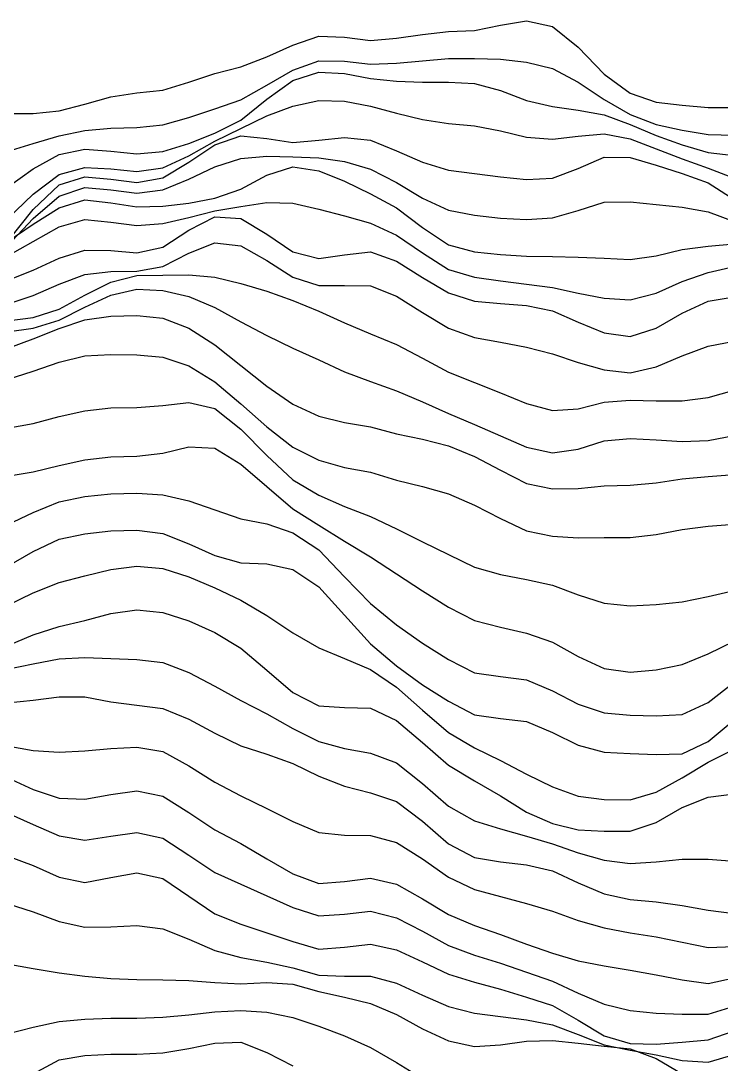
# Model space of a CAD drawing. Header units: metres. Extents: x 0 to 1200, y 54 to 769.
# Drawn here: x 981.4 to 1089.6, y 597.4 to 758.7 of the extents above; entities that cross this region are included whole.
import ezdxf

# ---------------------------------------------------------------- set-up
doc = ezdxf.new("R2010")
doc.units = ezdxf.units.M

msp = doc.modelspace()

# ---------------------------------------------------------------- linework, layer by layer
for p, q in [((1051.5034, 757.19135), (1055.5168, 757.9904)), ((1055.5168, 757.9904), (1059.5303, 758.6587)), ((1059.5303, 758.6587), (1063.5437, 757.7865)), ((1039.4631, 755.96576), (1043.4766, 756.5724)), ((1043.4766, 756.5724), (1047.49, 757.0316)), ((1047.49, 757.0316), (1051.5034, 757.19135)), ((1063.5437, 757.7865), (1067.5571, 754.5851)), ((1019.39606, 753.101), (1023.4094, 754.8871)), ((1023.4094, 754.8871), (1027.4229, 756.30237)), ((1027.4229, 756.30237), (1031.4363, 756.14197)), ((1031.4363, 756.14197), (1035.4497, 755.62854)), ((1035.4497, 755.62854), (1039.4631, 755.96576)), ((1015.3827, 751.5673), (1019.39606, 753.101)), ((1067.5571, 754.5851), (1071.5706, 750.4033)), ((1011.3693, 750.5065), (1015.3827, 751.5673)), ((1023.4094, 751.063), (1027.4229, 752.4873)), ((1027.4229, 752.4873), (1031.4363, 752.43976)), ((1031.4363, 752.43976), (1035.4497, 751.97424)), ((1035.4497, 751.97424), (1039.4631, 752.11053)), ((1039.4631, 752.11053), (1043.4766, 752.5055)), ((1043.4766, 752.5055), (1047.49, 752.83124)), ((1047.49, 752.83124), (1051.5034, 752.8617)), ((1051.5034, 752.8617), (1055.5168, 752.7255)), ((1055.5168, 752.7255), (1059.5303, 752.2849)), ((1059.5303, 752.2849), (1063.5437, 751.27405)), ((1007.35596, 749.20276), (1011.3693, 750.5065)), ((1019.39606, 748.74023), (1023.4094, 751.063)), ((1023.4094, 749.4535), (1027.4229, 750.7121)), ((1027.4229, 750.7121), (1031.4363, 750.5089)), ((1031.4363, 750.5089), (1035.4497, 749.75433)), ((1063.5437, 751.27405), (1067.5571, 749.1964)), ((1071.5706, 750.4033), (1075.584, 747.48083)), ((1003.3426, 747.9635), (1007.35596, 749.20276)), ((1015.3827, 746.46265), (1019.39606, 748.74023)), ((1019.39606, 746.5436), (1023.4094, 749.4535)), ((1035.4497, 749.75433), (1039.4631, 749.31305)), ((1039.4631, 749.31305), (1043.4766, 749.1746)), ((1043.4766, 749.1746), (1047.49, 749.1635)), ((1047.49, 749.1635), (1051.5034, 748.99194)), ((1051.5034, 748.99194), (1055.5168, 747.8774)), ((1067.5571, 749.1964), (1071.5706, 746.52277)), ((991.3025, 745.7896), (995.31586, 746.9392)), ((995.31586, 746.9392), (999.3292, 747.5382)), ((999.3292, 747.5382), (1003.3426, 747.9635)), ((1055.5168, 747.8774), (1059.5303, 746.3638)), ((1075.584, 747.48083), (1079.5974, 746.0981)), ((987.2891, 744.7317), (991.3025, 745.7896)), ((1007.35596, 743.7183), (1011.3693, 745.05164)), ((1011.3693, 745.05164), (1015.3827, 746.46265)), ((1015.3827, 743.2979), (1019.39606, 746.5436)), ((1019.39606, 743.9647), (1023.4094, 745.4901)), ((1023.4094, 745.4901), (1027.4229, 746.33606)), ((1027.4229, 746.33606), (1031.4363, 746.2657)), ((1031.4363, 746.2657), (1035.4497, 745.4907)), ((1035.4497, 745.4907), (1039.4631, 744.374)), ((1059.5303, 746.3638), (1063.5437, 745.43677)), ((1063.5437, 745.43677), (1067.5571, 744.87524)), ((1071.5706, 746.52277), (1075.584, 744.2049)), ((1079.5974, 746.0981), (1083.6108, 745.60474)), ((1083.6108, 745.60474), (1087.6243, 745.24225)), ((1087.6243, 745.24225), (1091.6377, 745.2887)), ((979.2624, 744.36194), (983.27576, 744.3182)), ((983.27576, 744.3182), (987.2891, 744.7317)), ((1003.3426, 742.5654), (1007.35596, 743.7183)), ((1015.3827, 742.0348), (1019.39606, 743.9647)), ((1039.4631, 744.374), (1043.4766, 743.40497)), ((1067.5571, 744.87524), (1071.5706, 744.1286)), ((1071.5706, 744.1286), (1075.584, 742.6614)), ((1075.584, 744.2049), (1079.5974, 742.6483)), ((991.3025, 741.70337), (995.31586, 742.0907)), ((995.31586, 742.0907), (999.3292, 742.19214)), ((999.3292, 742.19214), (1003.3426, 742.5654)), ((1011.3693, 741.2763), (1015.3827, 743.2979)), ((1011.3693, 740.0498), (1015.3827, 742.0348)), ((1043.4766, 743.40497), (1047.49, 742.7829)), ((1047.49, 742.7829), (1051.5034, 742.4482)), ((1051.5034, 742.4482), (1055.5168, 741.64294)), ((1075.584, 742.6614), (1079.5974, 740.9577)), ((1079.5974, 742.6483), (1083.6108, 741.75397)), ((983.27576, 739.6887), (987.2891, 740.8717)), ((987.2891, 740.8717), (991.3025, 741.70337)), ((1007.35596, 739.6846), (1011.3693, 741.2763)), ((1011.3693, 739.4873), (1015.3827, 740.8636)), ((1015.3827, 740.8636), (1019.39606, 740.49677)), ((1019.39606, 740.49677), (1023.4094, 739.8723)), ((1023.4094, 739.8723), (1027.4229, 740.22455)), ((1027.4229, 740.22455), (1031.4363, 740.6178)), ((1031.4363, 740.6178), (1035.4497, 740.218)), ((1035.4497, 740.218), (1039.4631, 738.59375)), ((1055.5168, 741.64294), (1059.5303, 740.69904)), ((1059.5303, 740.69904), (1063.5437, 740.3737)), ((1063.5437, 740.3737), (1067.5571, 740.81134)), ((1067.5571, 740.81134), (1071.5706, 741.22235)), ((1071.5706, 741.22235), (1075.584, 740.4037)), ((1075.584, 740.4037), (1079.5974, 738.88654)), ((1079.5974, 740.9577), (1083.6108, 739.5208)), ((1083.6108, 741.75397), (1087.6243, 741.08673)), ((1087.6243, 741.08673), (1091.6377, 740.9863)), ((979.2624, 738.4444), (983.27576, 739.6887)), ((987.2891, 738.02637), (991.3025, 738.8119)), ((991.3025, 738.8119), (995.31586, 738.499)), ((1003.3426, 738.47174), (1007.35596, 739.6846)), ((1007.35596, 737.7953), (1011.3693, 740.0498)), ((1007.35596, 736.8219), (1011.3693, 739.4873)), ((1039.4631, 738.59375), (1043.4766, 736.83606)), ((1079.5974, 738.88654), (1083.6108, 737.3574)), ((1083.6108, 739.5208), (1087.6243, 738.32764)), ((983.27576, 735.7658), (987.2891, 738.02637)), ((995.31586, 738.499), (999.3292, 738.1102)), ((999.3292, 738.1102), (1003.3426, 738.47174)), ((1003.3426, 735.94006), (1007.35596, 737.7953)), ((1011.3693, 736.11646), (1015.3827, 737.3812)), ((1015.3827, 737.3812), (1019.39606, 737.76416)), ((1019.39606, 737.76416), (1023.4094, 737.6433)), ((1023.4094, 737.6433), (1027.4229, 737.4656)), ((1027.4229, 737.4656), (1031.4363, 736.9375)), ((1067.5571, 735.8314), (1071.5706, 737.58997)), ((1071.5706, 737.58997), (1075.584, 737.5372)), ((1075.584, 737.5372), (1079.5974, 736.37274)), ((1083.6108, 737.3574), (1087.6243, 735.87427)), ((1087.6243, 738.32764), (1091.6377, 737.8544)), ((979.2624, 732.8944), (983.27576, 735.7658)), ((987.2891, 734.90814), (991.3025, 736.0182)), ((991.3025, 736.0182), (995.31586, 735.77563)), ((995.31586, 735.77563), (999.3292, 735.37085)), ((999.3292, 735.37085), (1003.3426, 735.94006)), ((1003.3426, 734.4099), (1007.35596, 736.8219)), ((1007.35596, 734.1865), (1011.3693, 736.11646)), ((1019.39606, 734.81287), (1023.4094, 736.09937)), ((1023.4094, 736.09937), (1027.4229, 735.4911)), ((1027.4229, 735.4911), (1031.4363, 733.9049)), ((1031.4363, 736.9375), (1035.4497, 735.7423)), ((1035.4497, 735.7423), (1039.4631, 733.68835)), ((1043.4766, 736.83606), (1047.49, 735.58136)), ((1047.49, 735.58136), (1051.5034, 735.0513)), ((1063.5437, 734.3338), (1067.5571, 735.8314)), ((1079.5974, 736.37274), (1083.6108, 735.0422)), ((1087.6243, 735.87427), (1091.6377, 734.3325)), ((983.27576, 731.86694), (987.2891, 734.90814)), ((987.2891, 733.30707), (991.3025, 734.5571)), ((991.3025, 734.5571), (995.31586, 734.17896)), ((995.31586, 734.17896), (999.3292, 733.6492)), ((999.3292, 733.6492), (1003.3426, 734.4099)), ((1003.3426, 732.5204), (1007.35596, 734.1865)), ((1015.3827, 732.6511), (1019.39606, 734.81287)), ((1031.4363, 733.9049), (1035.4497, 731.9235)), ((1051.5034, 735.0513), (1055.5168, 734.5527)), ((1055.5168, 734.5527), (1059.5303, 734.1525)), ((1059.5303, 734.1525), (1063.5437, 734.3338)), ((1083.6108, 735.0422), (1087.6243, 733.62573)), ((983.27576, 729.4895), (987.2891, 733.30707)), ((987.2891, 731.58435), (991.3025, 732.8959)), ((991.3025, 732.8959), (995.31586, 732.53705)), ((995.31586, 732.53705), (999.3292, 732.00854)), ((999.3292, 732.00854), (1003.3426, 732.5204)), ((1011.3693, 731.2743), (1015.3827, 732.6511)), ((1039.4631, 733.68835), (1043.4766, 731.2727)), ((1087.6243, 733.62573), (1091.6377, 731.0657)), ((979.2624, 727.9821), (983.27576, 731.86694)), ((983.27576, 728.135), (987.2891, 731.58435)), ((987.2891, 729.7503), (991.3025, 730.96936)), ((991.3025, 730.96936), (995.31586, 730.5133)), ((1007.35596, 730.46277), (1011.3693, 731.2743)), ((1015.3827, 729.952), (1019.39606, 730.5584)), ((1019.39606, 730.5584), (1023.4094, 730.4633)), ((1035.4497, 731.9235), (1039.4631, 729.7483)), ((1043.4766, 731.2727), (1047.49, 729.376)), ((1067.5571, 729.3465), (1071.5706, 730.6231)), ((1071.5706, 730.6231), (1075.584, 730.68567)), ((1075.584, 730.68567), (1079.5974, 730.257)), ((979.2624, 724.4369), (983.27576, 729.4895)), ((983.27576, 727.20844), (987.2891, 729.7503)), ((995.31586, 730.5133), (999.3292, 729.93414)), ((999.3292, 729.93414), (1003.3426, 730.02716)), ((1003.3426, 730.02716), (1007.35596, 730.46277)), ((1007.35596, 728.27203), (1011.3693, 729.27844)), ((1011.3693, 729.27844), (1015.3827, 729.952)), ((1023.4094, 730.4633), (1027.4229, 729.5347)), ((1027.4229, 729.5347), (1031.4363, 728.54205)), ((1039.4631, 729.7483), (1043.4766, 726.71124)), ((1047.49, 729.376), (1051.5034, 728.6034)), ((1063.5437, 728.2278), (1067.5571, 729.3465)), ((1079.5974, 730.257), (1083.6108, 729.84686)), ((1083.6108, 729.84686), (1087.6243, 729.14514)), ((1087.6243, 729.14514), (1091.6377, 727.63947)), ((979.2624, 723.83936), (983.27576, 728.135)), ((987.2891, 726.8041), (991.3025, 727.96027)), ((991.3025, 727.96027), (995.31586, 727.5555)), ((995.31586, 727.5555), (999.3292, 727.0259)), ((999.3292, 727.0259), (1003.3426, 727.3187)), ((1003.3426, 727.3187), (1007.35596, 728.27203)), ((1007.35596, 726.28723), (1011.3693, 728.3895)), ((1011.3693, 728.3895), (1015.3827, 728.11237)), ((1015.3827, 728.11237), (1019.39606, 725.6796)), ((1031.4363, 728.54205), (1035.4497, 727.36566)), ((1035.4497, 727.36566), (1039.4631, 725.55865)), ((1051.5034, 728.6034), (1055.5168, 728.1816)), ((1055.5168, 728.1816), (1059.5303, 727.956)), ((1059.5303, 727.956), (1063.5437, 728.2278)), ((979.2624, 724.5233), (983.27576, 727.20844)), ((983.27576, 724.5568), (987.2891, 726.8041)), ((1003.3426, 723.69714), (1007.35596, 726.28723)), ((1043.4766, 726.71124), (1047.49, 724.03766)), ((979.2624, 722.2689), (983.27576, 724.5568)), ((1007.35596, 722.769), (1011.3693, 724.36694)), ((1011.3693, 724.36694), (1015.3827, 723.89923)), ((1019.39606, 725.6796), (1023.4094, 722.9704)), ((1039.4631, 725.55865), (1043.4766, 722.78894)), ((1087.6243, 723.82043), (1091.6377, 724.2109)), ((987.2891, 722.00275), (991.3025, 723.24023)), ((991.3025, 723.24023), (995.31586, 723.14026)), ((995.31586, 723.14026), (999.3292, 722.8113)), ((999.3292, 722.8113), (1003.3426, 723.69714)), ((1003.3426, 720.68396), (1007.35596, 722.769)), ((1015.3827, 723.89923), (1019.39606, 721.6208)), ((1023.4094, 722.9704), (1027.4229, 721.9023)), ((1027.4229, 721.9023), (1031.4363, 722.4844)), ((1031.4363, 722.4844), (1035.4497, 722.9408)), ((1035.4497, 722.9408), (1039.4631, 721.52325)), ((1043.4766, 722.78894), (1047.49, 720.2282)), ((1047.49, 724.03766), (1051.5034, 722.9722)), ((1051.5034, 722.9722), (1055.5168, 722.55804)), ((1055.5168, 722.55804), (1059.5303, 722.30255)), ((1079.5974, 722.31494), (1083.6108, 723.3415)), ((1083.6108, 723.3415), (1087.6243, 723.82043)), ((983.27576, 720.1479), (987.2891, 722.00275)), ((1019.39606, 721.6208), (1023.4094, 719.0478)), ((1039.4631, 721.52325), (1043.4766, 719.0008)), ((1059.5303, 722.30255), (1063.5437, 722.24774)), ((1063.5437, 722.24774), (1067.5571, 722.1318)), ((1067.5571, 722.1318), (1071.5706, 721.9828)), ((1071.5706, 721.9828), (1075.584, 721.7806)), ((1075.584, 721.7806), (1079.5974, 722.31494)), ((979.2624, 718.50757), (983.27576, 720.1479)), ((987.2891, 717.9344), (991.3025, 719.43365)), ((991.3025, 719.43365), (995.31586, 719.9202)), ((995.31586, 719.9202), (999.3292, 719.9558)), ((995.31586, 718.2886), (999.3292, 719.2909)), ((999.3292, 719.9558), (1003.3426, 720.68396)), ((999.3292, 719.2909), (1003.3426, 719.36554)), ((1003.3426, 719.36554), (1007.35596, 719.41516)), ((1007.35596, 719.41516), (1011.3693, 719.0484)), ((1047.49, 720.2282), (1051.5034, 719.0389)), ((1083.6108, 718.3946), (1087.6243, 719.75665)), ((1087.6243, 719.75665), (1091.6377, 720.7028)), ((983.27576, 716.2267), (987.2891, 717.9344)), ((991.3025, 716.2597), (995.31586, 718.2886)), ((1011.3693, 719.0484), (1015.3827, 718.06775)), ((1015.3827, 718.06775), (1019.39606, 716.89294)), ((1023.4094, 719.0478), (1027.4229, 717.774)), ((1027.4229, 717.774), (1031.4363, 717.7587)), ((1031.4363, 717.7587), (1035.4497, 717.6768)), ((1035.4497, 717.6768), (1039.4631, 716.1086)), ((1043.4766, 719.0008), (1047.49, 716.5945)), ((1051.5034, 719.0389), (1055.5168, 718.4897)), ((1055.5168, 718.4897), (1059.5303, 717.9825)), ((1059.5303, 717.9825), (1063.5437, 717.4262)), ((1079.5974, 716.5774), (1083.6108, 718.3946)), ((979.2624, 714.87885), (983.27576, 716.2267)), ((987.2891, 714.11115), (991.3025, 716.2597)), ((991.3025, 714.3975), (995.31586, 716.2779)), ((995.31586, 716.2779), (999.3292, 717.2003)), ((999.3292, 717.2003), (1003.3426, 716.97723)), ((1003.3426, 716.97723), (1007.35596, 716.03784)), ((1007.35596, 716.03784), (1011.3693, 714.34125)), ((1019.39606, 716.89294), (1023.4094, 715.43066)), ((1039.4631, 716.1086), (1043.4766, 713.5982)), ((1047.49, 716.5945), (1051.5034, 715.3235)), ((1063.5437, 717.4262), (1067.5571, 716.5735)), ((1067.5571, 716.5735), (1071.5706, 715.80994)), ((1075.584, 715.5479), (1079.5974, 716.5774)), ((1087.6243, 715.3265), (1091.6377, 716.02045)), ((987.2891, 712.38745), (991.3025, 714.3975)), ((1023.4094, 715.43066), (1027.4229, 713.79895)), ((1051.5034, 715.3235), (1055.5168, 714.9669)), ((1055.5168, 714.9669), (1059.5303, 714.6558)), ((1059.5303, 714.6558), (1063.5437, 713.81775)), ((1071.5706, 715.80994), (1075.584, 715.5479)), ((1083.6108, 713.458), (1087.6243, 715.3265)), ((979.2624, 712.2761), (983.27576, 712.82764)), ((983.27576, 712.82764), (987.2891, 714.11115)), ((991.3025, 712.4307), (995.31586, 712.9958)), ((995.31586, 712.9958), (999.3292, 713.12244)), ((999.3292, 713.12244), (1003.3426, 712.70123)), ((1011.3693, 714.34125), (1015.3827, 712.12054)), ((1027.4229, 713.79895), (1031.4363, 711.97784)), ((1043.4766, 713.5982), (1047.49, 711.1766)), ((1063.5437, 713.81775), (1067.5571, 712.10345)), ((1079.5974, 711.15356), (1083.6108, 713.458)), ((983.27576, 711.13525), (987.2891, 712.38745)), ((987.2891, 711.1308), (991.3025, 712.4307)), ((1003.3426, 712.70123), (1007.35596, 711.151)), ((1015.3827, 712.12054), (1019.39606, 710.0424)), ((1031.4363, 711.97784), (1035.4497, 710.30145)), ((1047.49, 711.1766), (1051.5034, 709.7243)), ((1067.5571, 712.10345), (1071.5706, 710.41925)), ((979.2624, 710.5733), (983.27576, 711.13525)), ((983.27576, 709.48315), (987.2891, 711.1308)), ((1007.35596, 711.151), (1011.3693, 708.58044)), ((1019.39606, 710.0424), (1023.4094, 708.0612)), ((1035.4497, 710.30145), (1039.4631, 708.63324)), ((1051.5034, 709.7243), (1055.5168, 708.9696)), ((1071.5706, 710.41925), (1075.584, 709.85895)), ((1075.584, 709.85895), (1079.5974, 711.15356)), ((979.2624, 708.0095), (983.27576, 709.48315)), ((1011.3693, 708.58044), (1015.3827, 705.3615)), ((1023.4094, 708.0612), (1027.4229, 706.2488)), ((1039.4631, 708.63324), (1043.4766, 706.50415)), ((1055.5168, 708.9696), (1059.5303, 708.2133)), ((1059.5303, 708.2133), (1063.5437, 707.19415)), ((1083.6108, 706.8586), (1087.6243, 708.38696)), ((1087.6243, 708.38696), (1091.6377, 709.17175)), ((987.2891, 705.9024), (991.3025, 706.86084)), ((991.3025, 706.86084), (995.31586, 707.07904)), ((995.31586, 707.07904), (999.3292, 707.0255)), ((999.3292, 707.0255), (1003.3426, 706.6835)), ((1003.3426, 706.6835), (1007.35596, 705.35486)), ((1043.4766, 706.50415), (1047.49, 704.3726)), ((1063.5437, 707.19415), (1067.5571, 705.8251)), ((1079.5974, 705.1553), (1083.6108, 706.8586)), ((983.27576, 704.49255), (987.2891, 705.9024)), ((1007.35596, 705.35486), (1011.3693, 702.885)), ((1015.3827, 705.3615), (1019.39606, 702.188)), ((1027.4229, 706.2488), (1031.4363, 704.4244)), ((1067.5571, 705.8251), (1071.5706, 704.7017)), ((1075.584, 704.2674), (1079.5974, 705.1553)), ((979.2624, 703.22485), (983.27576, 704.49255)), ((1031.4363, 704.4244), (1035.4497, 702.9018)), ((1047.49, 704.3726), (1051.5034, 702.77014)), ((1071.5706, 704.7017), (1075.584, 704.2674)), ((1011.3693, 702.885), (1015.3827, 699.4652)), ((1019.39606, 702.188), (1023.4094, 699.4301)), ((1035.4497, 702.9018), (1039.4631, 701.48895)), ((1051.5034, 702.77014), (1055.5168, 701.17664)), ((1087.6243, 700.4189), (1091.6377, 701.56445)), ((1039.4631, 701.48895), (1043.4766, 699.7924)), ((1055.5168, 701.17664), (1059.5303, 699.50134)), ((1071.5706, 699.7312), (1075.584, 700.0343)), ((1075.584, 700.0343), (1079.5974, 699.9045)), ((1079.5974, 699.9045), (1083.6108, 699.9054)), ((1083.6108, 699.9054), (1087.6243, 700.4189)), ((987.2891, 697.4878), (991.3025, 698.4049)), ((991.3025, 698.4049), (995.31586, 698.8197)), ((995.31586, 698.8197), (999.3292, 698.91266)), ((999.3292, 698.91266), (1003.3426, 699.19116)), ((1003.3426, 699.19116), (1007.35596, 699.6622)), ((1007.35596, 699.6622), (1011.3693, 698.73004)), ((1011.3693, 698.73004), (1015.3827, 695.56647)), ((1015.3827, 699.4652), (1019.39606, 695.8956)), ((1023.4094, 699.4301), (1027.4229, 697.5734)), ((1043.4766, 699.7924), (1047.49, 697.9712)), ((1059.5303, 699.50134), (1063.5437, 698.433)), ((1063.5437, 698.433), (1067.5571, 698.67236)), ((1067.5571, 698.67236), (1071.5706, 699.7312)), ((983.27576, 696.4382), (987.2891, 697.4878)), ((1027.4229, 697.5734), (1031.4363, 696.5639)), ((1047.49, 697.9712), (1051.5034, 696.2838)), ((979.2624, 695.70953), (983.27576, 696.4382)), ((1015.3827, 695.56647), (1019.39606, 691.45807)), ((1019.39606, 695.8956), (1023.4094, 692.7643)), ((1031.4363, 696.5639), (1035.4497, 695.9194)), ((1035.4497, 695.9194), (1039.4631, 694.8402)), ((1051.5034, 696.2838), (1055.5168, 694.5011)), ((1039.4631, 694.8402), (1043.4766, 693.9884)), ((1043.4766, 693.9884), (1047.49, 692.98206)), ((1055.5168, 694.5011), (1059.5303, 692.75085)), ((1067.5571, 692.4378), (1071.5706, 693.7331)), ((1071.5706, 693.7331), (1075.584, 694.1021)), ((1075.584, 694.1021), (1079.5974, 693.8879)), ((1079.5974, 693.8879), (1083.6108, 693.65875)), ((1083.6108, 693.65875), (1087.6243, 693.8013)), ((1087.6243, 693.8013), (1091.6377, 694.5854)), ((999.3292, 691.3971), (1003.3426, 691.8261)), ((1003.3426, 691.8261), (1007.35596, 692.8069)), ((1007.35596, 692.8069), (1011.3693, 692.58655)), ((1011.3693, 692.58655), (1015.3827, 690.1518)), ((1023.4094, 692.7643), (1027.4229, 690.7325)), ((1047.49, 692.98206), (1051.5034, 691.32385)), ((1059.5303, 692.75085), (1063.5437, 691.9014)), ((1063.5437, 691.9014), (1067.5571, 692.4378)), ((987.2891, 689.93945), (991.3025, 690.81683)), ((991.3025, 690.81683), (995.31586, 691.27026)), ((995.31586, 691.27026), (999.3292, 691.3971)), ((1019.39606, 691.45807), (1023.4094, 687.69617)), ((1027.4229, 690.7325), (1031.4363, 689.63245)), ((1051.5034, 691.32385), (1055.5168, 689.1898)), ((979.2624, 688.29205), (983.27576, 688.9489)), ((983.27576, 688.9489), (987.2891, 689.93945)), ((1015.3827, 690.1518), (1019.39606, 686.6924)), ((1031.4363, 689.63245), (1035.4497, 688.89404)), ((1035.4497, 688.89404), (1039.4631, 687.6416)), ((1055.5168, 689.1898), (1059.5303, 687.1309)), ((1023.4094, 687.69617), (1027.4229, 685.35846)), ((1039.4631, 687.6416), (1043.4766, 686.66235)), ((1059.5303, 687.1309), (1063.5437, 686.33044)), ((1075.584, 686.88074), (1079.5974, 687.24475)), ((1079.5974, 687.24475), (1083.6108, 687.871)), ((1083.6108, 687.871), (1087.6243, 688.25354)), ((1087.6243, 688.25354), (1091.6377, 688.56226)), ((991.3025, 685.1591), (995.31586, 685.5501)), ((995.31586, 685.5501), (999.3292, 685.6394)), ((999.3292, 685.6394), (1003.3426, 685.3695)), ((1003.3426, 685.3695), (1007.35596, 684.4421)), ((1019.39606, 686.6924), (1023.4094, 683.25037)), ((1043.4766, 686.66235), (1047.49, 685.55383)), ((1047.49, 685.55383), (1051.5034, 683.78705)), ((1063.5437, 686.33044), (1067.5571, 686.358)), ((1067.5571, 686.358), (1071.5706, 686.8027)), ((1071.5706, 686.8027), (1075.584, 686.88074)), ((983.27576, 682.6637), (987.2891, 684.31946)), ((987.2891, 684.31946), (991.3025, 685.1591)), ((1007.35596, 684.4421), (1011.3693, 683.0736)), ((1027.4229, 685.35846), (1031.4363, 683.5675)), ((1051.5034, 683.78705), (1055.5168, 681.73047)), ((979.2624, 680.75934), (983.27576, 682.6637)), ((1011.3693, 683.0736), (1015.3827, 681.7035)), ((1023.4094, 683.25037), (1027.4229, 680.73193)), ((1031.4363, 683.5675), (1035.4497, 682.0305)), ((1015.3827, 681.7035), (1019.39606, 680.90643)), ((1019.39606, 680.90643), (1023.4094, 679.5449)), ((1027.4229, 680.73193), (1031.4363, 678.2428)), ((1035.4497, 682.0305), (1039.4631, 680.1166)), ((1055.5168, 681.73047), (1059.5303, 679.8131)), ((1083.6108, 680.0175), (1087.6243, 680.53674)), ((1087.6243, 680.53674), (1091.6377, 680.8796)), ((987.2891, 678.5286), (991.3025, 679.3787)), ((991.3025, 679.3787), (995.31586, 679.8088)), ((995.31586, 679.8088), (999.3292, 679.92395)), ((999.3292, 679.92395), (1003.3426, 679.41315)), ((1003.3426, 679.41315), (1007.35596, 677.81506)), ((1023.4094, 679.5449), (1027.4229, 676.8691)), ((1039.4631, 680.1166), (1043.4766, 678.14435)), ((1059.5303, 679.8131), (1063.5437, 679.0211)), ((1063.5437, 679.0211), (1067.5571, 678.74084)), ((1075.584, 678.77954), (1079.5974, 679.25494)), ((1079.5974, 679.25494), (1083.6108, 680.0175)), ((983.27576, 676.65594), (987.2891, 678.5286)), ((1007.35596, 677.81506), (1011.3693, 676.00195)), ((1031.4363, 678.2428), (1035.4497, 675.8354)), ((1043.4766, 678.14435), (1047.49, 676.1514)), ((1067.5571, 678.74084), (1071.5706, 678.7961)), ((1071.5706, 678.7961), (1075.584, 678.77954)), ((979.2624, 674.33484), (983.27576, 676.65594)), ((1011.3693, 676.00195), (1015.3827, 674.8624)), ((1027.4229, 676.8691), (1031.4363, 672.7234)), ((1035.4497, 675.8354), (1039.4631, 673.1932)), ((1047.49, 676.1514), (1051.5034, 674.20715)), ((995.31586, 673.8774), (999.3292, 674.3813)), ((999.3292, 674.3813), (1003.3426, 673.9942)), ((1015.3827, 674.8624), (1019.39606, 674.7166)), ((1019.39606, 674.7166), (1023.4094, 673.8738)), ((1051.5034, 674.20715), (1055.5168, 673.10376)), ((987.2891, 671.846), (991.3025, 672.85706)), ((991.3025, 672.85706), (995.31586, 673.8774)), ((1003.3426, 673.9942), (1007.35596, 672.6962)), ((1007.35596, 672.6962), (1011.3693, 671.019)), ((1023.4094, 673.8738), (1027.4229, 671.19037)), ((1031.4363, 672.7234), (1035.4497, 668.5879)), ((1039.4631, 673.1932), (1043.4766, 670.53284)), ((1055.5168, 673.10376), (1059.5303, 672.28546)), ((983.27576, 670.2431), (987.2891, 671.846)), ((1011.3693, 671.019), (1015.3827, 669.13544)), ((1027.4229, 671.19037), (1031.4363, 666.7695)), ((1059.5303, 672.28546), (1063.5437, 671.42)), ((1063.5437, 671.42), (1067.5571, 669.9584)), ((979.2624, 668.2692), (983.27576, 670.2431)), ((1043.4766, 670.53284), (1047.49, 668.04974)), ((1067.5571, 669.9584), (1071.5706, 668.67175)), ((1083.6108, 668.87286), (1087.6243, 669.7056)), ((1087.6243, 669.7056), (1091.6377, 670.58984)), ((1015.3827, 669.13544), (1019.39606, 666.74225)), ((1035.4497, 668.5879), (1039.4631, 665.2874)), ((1047.49, 668.04974), (1051.5034, 665.9613)), ((1071.5706, 668.67175), (1075.584, 668.227)), ((1075.584, 668.227), (1079.5974, 668.4489)), ((1079.5974, 668.4489), (1083.6108, 668.87286)), ((991.3025, 665.9459), (995.31586, 667.02826)), ((995.31586, 667.02826), (999.3292, 667.6027)), ((999.3292, 667.6027), (1003.3426, 667.2275)), ((1003.3426, 667.2275), (1007.35596, 665.9219)), ((1019.39606, 666.74225), (1023.4094, 664.06384)), ((1031.4363, 666.7695), (1035.4497, 662.3497)), ((983.27576, 663.75165), (987.2891, 665.06)), ((987.2891, 665.06), (991.3025, 665.9459)), ((1007.35596, 665.9219), (1011.3693, 664.1029)), ((1039.4631, 665.2874), (1043.4766, 662.4517)), ((1051.5034, 665.9613), (1055.5168, 664.9289)), ((1055.5168, 664.9289), (1059.5303, 664.0333)), ((979.2624, 662.07336), (983.27576, 663.75165)), ((1011.3693, 664.1029), (1015.3827, 661.7162)), ((1023.4094, 664.06384), (1027.4229, 661.76263)), ((1059.5303, 664.0333), (1063.5437, 662.6151)), ((1015.3827, 661.7162), (1019.39606, 658.278)), ((1027.4229, 661.76263), (1031.4363, 660.0809)), ((1035.4497, 662.3497), (1039.4631, 658.9399)), ((1043.4766, 662.4517), (1047.49, 659.9651)), ((1063.5437, 662.6151), (1067.5571, 660.4165)), ((1087.6243, 660.84125), (1091.6377, 662.76746)), ((983.27576, 659.2674), (987.2891, 660.0234)), ((987.2891, 660.0234), (991.3025, 660.25934)), ((991.3025, 660.25934), (995.31586, 660.12036)), ((995.31586, 660.12036), (999.3292, 659.9562)), ((999.3292, 659.9562), (1003.3426, 659.48395)), ((1031.4363, 660.0809), (1035.4497, 658.4028)), ((1047.49, 659.9651), (1051.5034, 657.8978)), ((1067.5571, 660.4165), (1071.5706, 658.56635)), ((1083.6108, 659.16034), (1087.6243, 660.84125)), ((979.2624, 658.42615), (983.27576, 659.2674)), ((1003.3426, 659.48395), (1007.35596, 657.92865)), ((1019.39606, 658.278), (1023.4094, 654.8232)), ((1035.4497, 658.4028), (1039.4631, 655.65533)), ((1039.4631, 658.9399), (1043.4766, 656.0282)), ((1071.5706, 658.56635), (1075.584, 657.99316)), ((1075.584, 657.99316), (1079.5974, 658.35583)), ((1079.5974, 658.35583), (1083.6108, 659.16034)), ((1007.35596, 657.92865), (1011.3693, 655.8193)), ((1051.5034, 657.8978), (1055.5168, 657.28864)), ((1055.5168, 657.28864), (1059.5303, 656.7872)), ((1059.5303, 656.7872), (1063.5437, 655.1139)), ((1087.6243, 653.3183), (1091.6377, 656.4422)), ((1011.3693, 655.8193), (1015.3827, 653.6271)), ((1023.4094, 654.8232), (1027.4229, 652.77313)), ((1039.4631, 655.65533), (1043.4766, 652.08655)), ((1043.4766, 656.0282), (1047.49, 653.4874)), ((1063.5437, 655.1139), (1067.5571, 653.02057)), ((979.2624, 653.2414), (983.27576, 653.667)), ((983.27576, 653.667), (987.2891, 654.18384)), ((987.2891, 654.18384), (991.3025, 654.14954)), ((991.3025, 654.14954), (995.31586, 653.42126)), ((995.31586, 653.42126), (999.3292, 652.8921)), ((1015.3827, 653.6271), (1019.39606, 651.52454)), ((1047.49, 653.4874), (1051.5034, 651.4102)), ((1083.6108, 651.4285), (1087.6243, 653.3183)), ((999.3292, 652.8921), (1003.3426, 652.37885)), ((1003.3426, 652.37885), (1007.35596, 650.7311)), ((1019.39606, 651.52454), (1023.4094, 649.2993)), ((1027.4229, 652.77313), (1031.4363, 652.5233)), ((1031.4363, 652.5233), (1035.4497, 652.4428)), ((1035.4497, 652.4428), (1039.4631, 650.50433)), ((1043.4766, 652.08655), (1047.49, 648.67535)), ((1067.5571, 653.02057), (1071.5706, 651.68854)), ((1071.5706, 651.68854), (1075.584, 651.35046)), ((1007.35596, 650.7311), (1011.3693, 648.5479)), ((1039.4631, 650.50433), (1043.4766, 647.09924)), ((1051.5034, 651.4102), (1055.5168, 650.84546)), ((1055.5168, 650.84546), (1059.5303, 650.37445)), ((1059.5303, 650.37445), (1063.5437, 648.64954)), ((1075.584, 651.35046), (1079.5974, 651.25494)), ((1079.5974, 651.25494), (1083.6108, 651.4285)), ((1087.6243, 647.2686), (1091.6377, 650.59644)), ((1011.3693, 648.5479), (1015.3827, 646.5791)), ((1023.4094, 649.2993), (1027.4229, 647.2681)), ((1047.49, 648.67535), (1051.5034, 646.28754)), ((1063.5437, 648.64954), (1067.5571, 646.6989)), ((1027.4229, 647.2681), (1031.4363, 646.16394)), ((1043.4766, 647.09924), (1047.49, 643.5909)), ((1067.5571, 646.6989), (1071.5706, 645.63586)), ((1083.6108, 645.3441), (1087.6243, 647.2686)), ((979.2624, 646.57153), (983.27576, 645.89166)), ((983.27576, 645.89166), (987.2891, 645.60706)), ((987.2891, 645.60706), (991.3025, 645.81104)), ((991.3025, 645.81104), (995.31586, 646.1818)), ((995.31586, 646.1818), (999.3292, 646.38947)), ((999.3292, 646.38947), (1003.3426, 645.6973)), ((1003.3426, 645.6973), (1007.35596, 643.504)), ((1015.3827, 646.5791), (1019.39606, 645.3186)), ((1019.39606, 645.3186), (1023.4094, 643.8654)), ((1031.4363, 646.16394), (1035.4497, 645.48126)), ((1035.4497, 645.48126), (1039.4631, 643.9608)), ((1051.5034, 646.28754), (1055.5168, 644.34985)), ((1071.5706, 645.63586), (1075.584, 645.40283)), ((1075.584, 645.40283), (1079.5974, 645.2483)), ((1079.5974, 645.2483), (1083.6108, 645.3441)), ((1087.6243, 644.0637), (1091.6377, 646.06604)), ((1007.35596, 643.504), (1011.3693, 640.9773)), ((1023.4094, 643.8654), (1027.4229, 641.9162)), ((1039.4631, 643.9608), (1043.4766, 640.7778)), ((1047.49, 643.5909), (1051.5034, 641.18176)), ((1055.5168, 644.34985), (1059.5303, 642.2286)), ((1083.6108, 641.66235), (1087.6243, 644.0637)), ((1027.4229, 641.9162), (1031.4363, 640.37537)), ((1059.5303, 642.2286), (1063.5437, 640.2346)), ((979.2624, 641.6816), (983.27576, 639.8546)), ((1011.3693, 640.9773), (1015.3827, 638.88556)), ((1031.4363, 640.37537), (1035.4497, 639.34576)), ((1043.4766, 640.7778), (1047.49, 637.2677)), ((1051.5034, 641.18176), (1055.5168, 638.8676)), ((1063.5437, 640.2346), (1067.5571, 638.81)), ((1079.5974, 639.44965), (1083.6108, 641.66235)), ((983.27576, 639.8546), (987.2891, 638.50256)), ((991.3025, 638.3456), (995.31586, 639.08105)), ((995.31586, 639.08105), (999.3292, 639.62427)), ((999.3292, 639.62427), (1003.3426, 638.8154)), ((1003.3426, 638.8154), (1007.35596, 636.28516)), ((1015.3827, 638.88556), (1019.39606, 636.92004)), ((1035.4497, 639.34576), (1039.4631, 638.01605)), ((1055.5168, 638.8676), (1059.5303, 636.3688)), ((1067.5571, 638.81), (1071.5706, 638.30664)), ((1075.584, 638.2501), (1079.5974, 639.44965)), ((1083.6108, 637.07806), (1087.6243, 638.67773)), ((1087.6243, 638.67773), (1091.6377, 639.16077)), ((987.2891, 638.50256), (991.3025, 638.3456)), ((1039.4631, 638.01605), (1043.4766, 634.9319)), ((1047.49, 637.2677), (1051.5034, 635.0168)), ((1071.5706, 638.30664), (1075.584, 638.2501)), ((1079.5974, 634.75916), (1083.6108, 637.07806)), ((979.2624, 636.22437), (983.27576, 634.4535)), ((1007.35596, 636.28516), (1011.3693, 633.5887)), ((1019.39606, 636.92004), (1023.4094, 634.9054)), ((1059.5303, 636.3688), (1063.5437, 634.5854)), ((983.27576, 634.4535), (987.2891, 632.69183)), ((1023.4094, 634.9054), (1027.4229, 633.2234)), ((1043.4766, 634.9319), (1047.49, 631.44086)), ((1051.5034, 635.0168), (1055.5168, 633.7632)), ((1063.5437, 634.5854), (1067.5571, 633.6092)), ((1075.584, 633.3967), (1079.5974, 634.75916)), ((987.2891, 632.69183), (991.3025, 631.99005)), ((991.3025, 631.99005), (995.31586, 632.6142)), ((995.31586, 632.6142), (999.3292, 633.19104)), ((999.3292, 633.19104), (1003.3426, 632.34094)), ((1003.3426, 632.34094), (1007.35596, 629.7084)), ((1011.3693, 633.5887), (1015.3827, 631.49695)), ((1027.4229, 633.2234), (1031.4363, 632.77167)), ((1031.4363, 632.77167), (1035.4497, 632.7324)), ((1035.4497, 632.7324), (1039.4631, 631.67786)), ((1055.5168, 633.7632), (1059.5303, 632.642)), ((1059.5303, 632.642), (1063.5437, 631.4704)), ((1067.5571, 633.6092), (1071.5706, 633.4303)), ((1071.5706, 633.4303), (1075.584, 633.3967)), ((1015.3827, 631.49695), (1019.39606, 629.1231)), ((1039.4631, 631.67786), (1043.4766, 629.1444)), ((1047.49, 631.44086), (1051.5034, 629.34033)), ((1063.5437, 631.4704), (1067.5571, 630.03436)), ((979.2624, 629.5739), (983.27576, 628.08685)), ((1007.35596, 629.7084), (1011.3693, 627.0121)), ((1019.39606, 629.1231), (1023.4094, 626.7873)), ((1043.4766, 629.1444), (1047.49, 626.2786)), ((1051.5034, 629.34033), (1055.5168, 628.6648)), ((1067.5571, 630.03436), (1071.5706, 628.92865)), ((1071.5706, 628.92865), (1075.584, 628.4119)), ((1079.5974, 628.67816), (1083.6108, 629.10333)), ((1083.6108, 629.10333), (1087.6243, 629.0629)), ((1087.6243, 629.0629), (1091.6377, 628.76245)), ((983.27576, 628.08685), (987.2891, 626.2927)), ((1055.5168, 628.6648), (1059.5303, 628.22516)), ((1059.5303, 628.22516), (1063.5437, 627.2637)), ((1075.584, 628.4119), (1079.5974, 628.67816)), ((987.2891, 626.2927), (991.3025, 625.4576)), ((991.3025, 625.4576), (995.31586, 626.2502)), ((995.31586, 626.2502), (999.3292, 626.9756)), ((999.3292, 626.9756), (1003.3426, 626.0852)), ((1003.3426, 626.0852), (1007.35596, 623.33875)), ((1011.3693, 627.0121), (1015.3827, 625.2032)), ((1023.4094, 626.7873), (1027.4229, 625.3262)), ((1031.4363, 625.6017), (1035.4497, 626.1632)), ((1035.4497, 626.1632), (1039.4631, 625.1952)), ((1047.49, 626.2786), (1051.5034, 624.3943)), ((1063.5437, 627.2637), (1067.5571, 625.443)), ((1015.3827, 625.2032), (1019.39606, 623.4206)), ((1027.4229, 625.3262), (1031.4363, 625.6017)), ((1039.4631, 625.1952), (1043.4766, 622.9596)), ((1051.5034, 624.3943), (1055.5168, 623.2901)), ((1067.5571, 625.443), (1071.5706, 623.7013)), ((1007.35596, 623.33875), (1011.3693, 620.6057)), ((1019.39606, 623.4206), (1023.4094, 621.6102)), ((1043.4766, 622.9596), (1047.49, 620.5011)), ((1055.5168, 623.2901), (1059.5303, 622.2257)), ((1071.5706, 623.7013), (1075.584, 622.8222)), ((1075.584, 622.8222), (1079.5974, 622.4677)), ((979.2624, 622.24), (983.27576, 620.93524)), ((983.27576, 620.93524), (987.2891, 619.4515)), ((1023.4094, 621.6102), (1027.4229, 620.306)), ((1031.4363, 620.5575), (1035.4497, 621.0157)), ((1035.4497, 621.0157), (1039.4631, 620.01904)), ((1059.5303, 622.2257), (1063.5437, 621.032)), ((1063.5437, 621.032), (1067.5571, 619.6165)), ((1079.5974, 622.4677), (1083.6108, 621.942)), ((1083.6108, 621.942), (1087.6243, 621.17365)), ((1087.6243, 621.17365), (1091.6377, 620.65515)), ((987.2891, 619.4515), (991.3025, 618.54565)), ((1011.3693, 620.6057), (1015.3827, 619.00555)), ((1027.4229, 620.306), (1031.4363, 620.5575)), ((1039.4631, 620.01904), (1043.4766, 617.94086)), ((1047.49, 620.5011), (1051.5034, 618.809)), ((1067.5571, 619.6165), (1071.5706, 618.46655)), ((991.3025, 618.54565), (995.31586, 618.61926)), ((995.31586, 618.61926), (999.3292, 618.84534)), ((999.3292, 618.84534), (1003.3426, 618.32794)), ((1003.3426, 618.32794), (1007.35596, 616.71545)), ((1015.3827, 619.00555), (1019.39606, 617.70844)), ((1019.39606, 617.70844), (1023.4094, 616.3423)), ((1043.4766, 617.94086), (1047.49, 615.73474)), ((1051.5034, 618.809), (1055.5168, 617.42914)), ((1071.5706, 618.46655), (1075.584, 617.7119)), ((1075.584, 617.7119), (1079.5974, 617.08234)), ((1007.35596, 616.71545), (1011.3693, 614.9847)), ((1023.4094, 616.3423), (1027.4229, 615.1852)), ((1055.5168, 617.42914), (1059.5303, 615.9234)), ((1079.5974, 617.08234), (1083.6108, 616.2653)), ((1083.6108, 616.2653), (1087.6243, 615.4467)), ((1011.3693, 614.9847), (1015.3827, 613.8644)), ((1027.4229, 615.1852), (1031.4363, 615.4789)), ((1031.4363, 615.4789), (1035.4497, 615.95056)), ((1035.4497, 615.95056), (1039.4631, 615.0521)), ((1039.4631, 615.0521), (1043.4766, 613.22363)), ((1047.49, 615.73474), (1051.5034, 614.25476)), ((1059.5303, 615.9234), (1063.5437, 614.53766)), ((1063.5437, 614.53766), (1067.5571, 613.37)), ((1087.6243, 615.4467), (1091.6377, 615.56714)), ((979.2624, 612.90955), (983.27576, 612.1539)), ((1015.3827, 613.8644), (1019.39606, 613.16364)), ((1019.39606, 613.16364), (1023.4094, 612.2619)), ((1043.4766, 613.22363), (1047.49, 611.3151)), ((1051.5034, 614.25476), (1055.5168, 613.02167)), ((1055.5168, 613.02167), (1059.5303, 611.61255)), ((1067.5571, 613.37), (1071.5706, 612.60114)), ((983.27576, 612.1539), (987.2891, 611.48566)), ((987.2891, 611.48566), (991.3025, 610.9871)), ((1023.4094, 612.2619), (1027.4229, 611.1408)), ((1047.49, 611.3151), (1051.5034, 610.0563)), ((1059.5303, 611.61255), (1063.5437, 610.19714)), ((1071.5706, 612.60114), (1075.584, 611.9308)), ((1075.584, 611.9308), (1079.5974, 611.20984)), ((1079.5974, 611.20984), (1083.6108, 610.4133)), ((991.3025, 610.9871), (995.31586, 610.6285)), ((995.31586, 610.6285), (999.3292, 610.4614)), ((999.3292, 610.4614), (1003.3426, 610.4292)), ((1003.3426, 610.4292), (1007.35596, 610.30975)), ((1007.35596, 610.30975), (1011.3693, 610.0335)), ((1011.3693, 610.0335), (1015.3827, 609.7982)), ((1015.3827, 609.7982), (1019.39606, 610.0366)), ((1019.39606, 610.0366), (1023.4094, 609.7689)), ((1023.4094, 609.7689), (1027.4229, 608.6105)), ((1027.4229, 611.1408), (1031.4363, 611.004)), ((1031.4363, 611.004), (1035.4497, 610.97284)), ((1035.4497, 610.97284), (1039.4631, 609.90515)), ((1039.4631, 609.90515), (1043.4766, 608.0802)), ((1051.5034, 610.0563), (1055.5168, 609.0051)), ((1063.5437, 610.19714), (1067.5571, 608.38464)), ((1083.6108, 610.4133), (1087.6243, 609.857)), ((1087.6243, 609.857), (1091.6377, 610.7159)), ((1027.4229, 608.6105), (1031.4363, 607.73376)), ((1043.4766, 608.0802), (1047.49, 606.29095)), ((1055.5168, 609.0051), (1059.5303, 607.7685)), ((1067.5571, 608.38464), (1071.5706, 606.68964)), ((1031.4363, 607.73376), (1035.4497, 606.75635)), ((1035.4497, 606.75635), (1039.4631, 605.0715)), ((1059.5303, 607.7685), (1063.5437, 606.436)), ((1063.5437, 606.436), (1067.5571, 604.1766)), ((1071.5706, 606.68964), (1075.584, 605.68365)), ((1003.3426, 604.63715), (1007.35596, 605.0306)), ((1007.35596, 605.0306), (1011.3693, 605.49133)), ((1011.3693, 605.49133), (1015.3827, 605.70966)), ((1015.3827, 605.70966), (1019.39606, 605.44977)), ((1019.39606, 605.44977), (1023.4094, 604.5797)), ((1039.4631, 605.0715), (1043.4766, 602.8765)), ((1047.49, 606.29095), (1051.5034, 605.256)), ((1051.5034, 605.256), (1055.5168, 604.76117)), ((1055.5168, 604.76117), (1059.5303, 604.25305)), ((1075.584, 605.68365), (1079.5974, 605.28235)), ((1079.5974, 605.28235), (1083.6108, 605.1113)), ((1083.6108, 605.1113), (1087.6243, 605.1129)), ((1087.6243, 605.1129), (1091.6377, 606.33167)), ((979.2624, 602.0801), (983.27576, 603.1344)), ((983.27576, 603.1344), (987.2891, 603.97687)), ((987.2891, 603.97687), (991.3025, 604.3312)), ((991.3025, 604.3312), (995.31586, 604.4897)), ((995.31586, 604.4897), (999.3292, 604.51654)), ((999.3292, 604.51654), (1003.3426, 604.63715)), ((1023.4094, 604.5797), (1027.4229, 603.2511)), ((1027.4229, 603.2511), (1031.4363, 601.77545)), ((1059.5303, 604.25305), (1063.5437, 603.46216)), ((1063.5437, 603.46216), (1067.5571, 601.9599)), ((1067.5571, 604.1766), (1071.5706, 601.7828)), ((1031.4363, 601.77545), (1035.4497, 599.97046)), ((1043.4766, 602.8765), (1047.49, 600.98413)), ((1067.5571, 601.9599), (1071.5706, 600.3763)), ((1071.5706, 601.7828), (1075.584, 600.58)), ((1087.6243, 601.1422), (1091.6377, 602.5278)), ((1007.35596, 599.81067), (1011.3693, 600.6432)), ((1011.3693, 600.6432), (1015.3827, 600.7807)), ((1015.3827, 600.7807), (1019.39606, 599.21716)), ((1035.4497, 599.97046), (1039.4631, 597.64264)), ((1047.49, 600.98413), (1051.5034, 600.1392)), ((1051.5034, 600.1392), (1055.5168, 600.3789)), ((1055.5168, 600.3789), (1059.5303, 600.9248)), ((1059.5303, 600.9248), (1063.5437, 601.04144)), ((1063.5437, 601.04144), (1067.5571, 600.661)), ((1067.5571, 600.661), (1071.5706, 600.17)), ((1071.5706, 600.3763), (1075.584, 599.53827)), ((1071.5706, 600.17), (1075.584, 599.7744)), ((1075.584, 600.58), (1079.5974, 600.4801)), ((1079.5974, 600.4801), (1083.6108, 600.7847)), ((1083.6108, 600.7847), (1087.6243, 601.1422)), ((987.2891, 598.0415), (991.3025, 598.71674)), ((991.3025, 598.71674), (995.31586, 598.93445)), ((995.31586, 598.93445), (999.3292, 598.9379)), ((999.3292, 598.9379), (1003.3426, 599.14014)), ((1003.3426, 599.14014), (1007.35596, 599.81067)), ((1019.39606, 599.21716), (1023.4094, 597.15643)), ((1075.584, 599.7744), (1079.5974, 598.2528)), ((1075.584, 599.53827), (1079.5974, 598.81464)), ((1079.5974, 598.81464), (1083.6108, 597.9636)), ((1087.6243, 597.7058), (1091.6377, 598.9094)), ((983.27576, 595.92163), (987.2891, 598.0415)), ((1039.4631, 597.64264), (1043.4766, 595.1903)), ((1079.5974, 598.2528), (1083.6108, 595.9152)), ((1083.6108, 597.9636), (1087.6243, 597.7058))]:
    msp.add_line(p, q)

doc.saveas('drawing.dxf')
